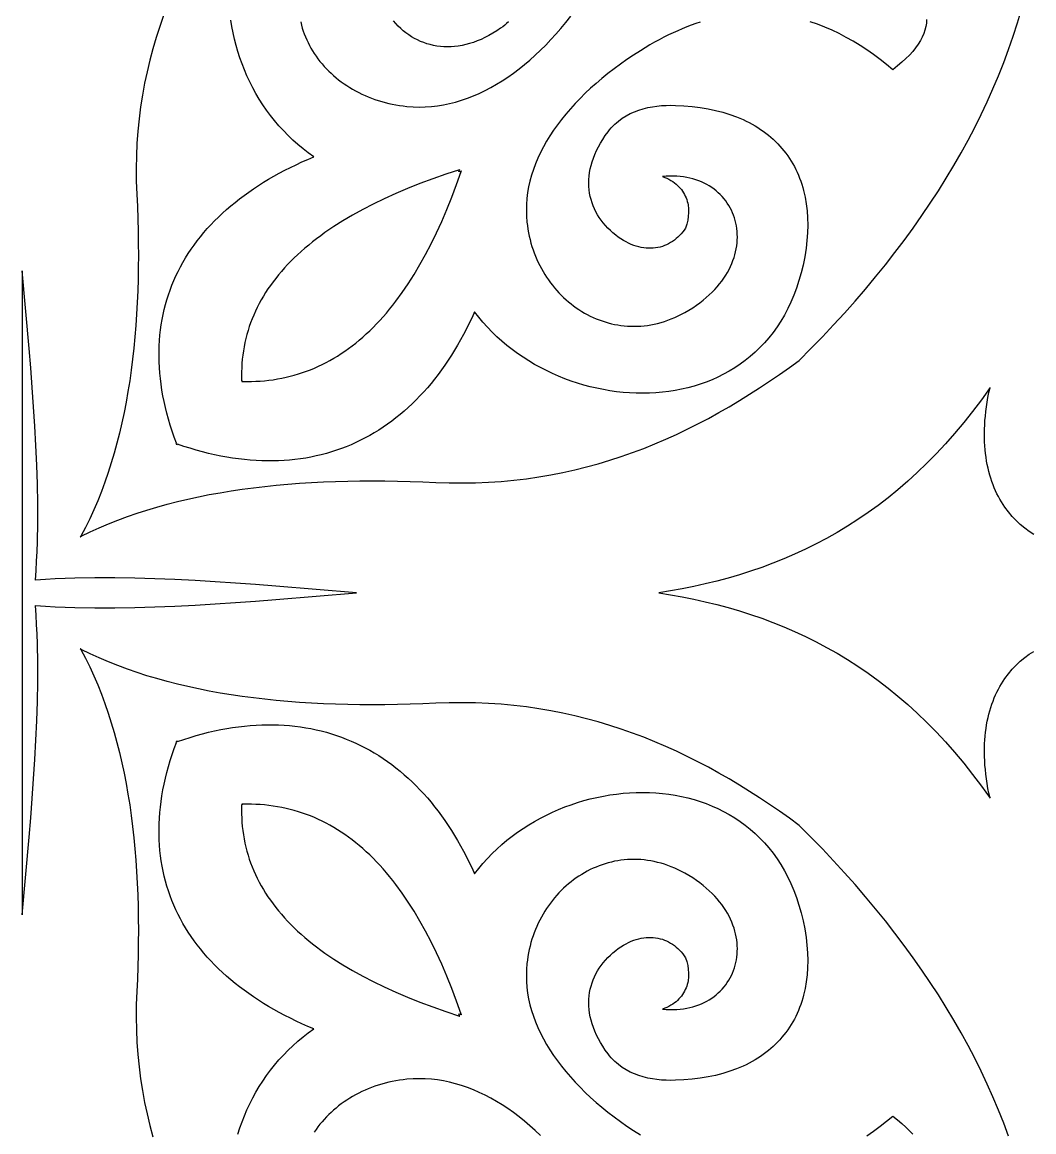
# Model space of a CAD drawing. Extents: x -375 to 375, y -1025 to 1025.
# Drawn here: x -275 to -217.6, y 489.8 to 552.8 of the extents above; entities that cross this region are included whole.
import ezdxf

# ---------------------------------------------------------------- set-up
doc = ezdxf.new("R2010")
doc.units = 0
doc.layers.add('LAYER_1', color=18, linetype='CONTINUOUS')

msp = doc.modelspace()

# ---------------------------------------------------------------- linework, layer by layer
at = {"layer": 'LAYER_1'}
for points in [[(-266.983, 553.151), (-267.201, 552.528), (-267.404, 551.897), (-267.592, 551.26), (-267.764, 550.616), (-267.92, 549.964), (-268.059, 549.305), (-268.181, 548.638), (-268.286, 547.964), (-268.373, 547.281), (-268.442, 546.591), (-268.492, 545.892), (-268.523, 545.185), (-268.535, 544.47), (-268.528, 543.745), (-268.5, 543.012), (-268.468, 542.307), (-268.443, 541.608), (-268.426, 540.913), (-268.415, 540.224), (-268.411, 539.541), (-268.416, 538.863), (-268.427, 538.191), (-268.447, 537.524), (-268.475, 536.864), (-268.51, 536.21), (-268.554, 535.562), (-268.607, 534.921), (-268.668, 534.285), (-268.737, 533.657), (-268.816, 533.035), (-268.904, 532.42), (-269.001, 531.813), (-269.107, 531.212), (-269.223, 530.618), (-269.349, 530.032), (-269.484, 529.453), (-269.629, 528.882), (-269.785, 528.319), (-269.951, 527.763), (-270.127, 527.215), (-270.314, 526.676), (-270.511, 526.144), (-270.72, 525.621), (-270.94, 525.106), (-271.171, 524.6), (-271.413, 524.103), (-271.667, 523.614), (-271.713, 523.571), (-271.697, 523.578), (-271.704, 523.563), (-271.66, 523.607), (-271.153, 523.852), (-270.637, 524.086), (-270.112, 524.308), (-269.579, 524.52), (-269.036, 524.721), (-268.485, 524.912), (-267.925, 525.092), (-267.357, 525.262), (-266.781, 525.422), (-266.197, 525.572), (-265.605, 525.712), (-265.004, 525.843), (-264.396, 525.964), (-263.781, 526.076), (-263.158, 526.178), (-262.527, 526.272), (-261.89, 526.356), (-261.245, 526.432), (-260.593, 526.499), (-259.935, 526.558), (-259.269, 526.609), (-258.597, 526.651), (-257.919, 526.686), (-257.234, 526.712), (-256.543, 526.731), (-255.846, 526.743), (-255.143, 526.747), (-254.434, 526.743), (-253.72, 526.733), (-252.999, 526.716), (-252.274, 526.692), (-251.543, 526.661), (-250.782, 526.634), (-250.031, 526.627), (-249.289, 526.639), (-248.556, 526.669), (-247.831, 526.717), (-247.115, 526.784), (-246.408, 526.867), (-245.708, 526.968), (-245.017, 527.086), (-244.334, 527.22), (-243.658, 527.37), (-242.99, 527.536), (-242.329, 527.717), (-241.675, 527.914), (-241.028, 528.124), (-240.388, 528.349), (-239.755, 528.588), (-239.128, 528.84), (-238.508, 529.106), (-237.893, 529.384), (-237.285, 529.674), (-236.682, 529.977), (-236.085, 530.291), (-235.494, 530.617), (-234.908, 530.953), (-234.327, 531.301), (-233.751, 531.658), (-233.179, 532.025), (-232.613, 532.402), (-232.05, 532.788), (-231.492, 533.182), (-230.938, 533.585), (-230.274, 534.252), (-229.624, 534.922), (-228.99, 535.596), (-228.371, 536.272), (-227.767, 536.951), (-227.179, 537.633), (-226.607, 538.319), (-226.05, 539.008), (-225.509, 539.7), (-224.984, 540.395), (-224.474, 541.094), (-223.981, 541.796), (-223.504, 542.501), (-223.043, 543.209), (-222.598, 543.921), (-222.17, 544.636), (-221.758, 545.355), (-221.362, 546.077), (-220.983, 546.802), (-220.621, 547.531), (-220.275, 548.263), (-219.947, 548.999), (-219.635, 549.739), (-219.34, 550.481), (-219.063, 551.228), (-218.802, 551.978), (-218.559, 552.732), (-218.333, 553.489)], [(-236.556, 552.774), (-236.807, 552.691), (-237.06, 552.601), (-237.315, 552.505), (-237.571, 552.401), (-237.828, 552.291), (-238.087, 552.174), (-238.347, 552.05), (-238.609, 551.919), (-238.873, 551.781), (-239.138, 551.635), (-239.404, 551.483), (-239.672, 551.322), (-239.942, 551.155), (-240.329, 550.904), (-240.707, 550.649), (-241.075, 550.389), (-241.434, 550.124), (-241.782, 549.855), (-242.12, 549.582), (-242.448, 549.304), (-242.764, 549.023), (-243.069, 548.738), (-243.363, 548.448), (-243.645, 548.156), (-243.914, 547.86), (-244.172, 547.56), (-244.417, 547.258), (-244.649, 546.952), (-244.868, 546.644), (-245.074, 546.332), (-245.266, 546.019), (-245.445, 545.702), (-245.609, 545.384), (-245.758, 545.063), (-245.893, 544.74), (-246.013, 544.416), (-246.118, 544.089), (-246.207, 543.762), (-246.28, 543.432), (-246.337, 543.101), (-246.378, 542.769), (-246.403, 542.437), (-246.41, 542.103), (-246.401, 541.768), (-246.374, 541.433), (-246.35, 541.229), (-246.321, 541.027), (-246.286, 540.827), (-246.245, 540.63), (-246.2, 540.434), (-246.148, 540.241), (-246.092, 540.051), (-246.031, 539.863), (-245.964, 539.678), (-245.893, 539.495), (-245.816, 539.316), (-245.735, 539.139), (-245.65, 538.965), (-245.56, 538.795), (-245.465, 538.627), (-245.366, 538.463), (-245.263, 538.303), (-245.155, 538.146), (-245.044, 537.992), (-244.929, 537.842), (-244.809, 537.696), (-244.686, 537.554), (-244.56, 537.416), (-244.429, 537.282), (-244.296, 537.152), (-244.159, 537.026), (-244.018, 536.905), (-243.875, 536.788), (-243.728, 536.675), (-243.579, 536.567), (-243.426, 536.464), (-243.271, 536.366), (-243.113, 536.272), (-242.953, 536.184), (-242.79, 536.1), (-242.624, 536.022), (-242.457, 535.949), (-242.287, 535.881), (-242.115, 535.819), (-241.941, 535.763), (-241.765, 535.711), (-241.587, 535.666), (-241.408, 535.627), (-241.227, 535.593), (-241.044, 535.565), (-240.86, 535.544), (-240.675, 535.529), (-240.488, 535.52), (-240.3, 535.517), (-240.112, 535.521), (-239.922, 535.531), (-239.732, 535.548), (-239.54, 535.572), (-239.348, 535.602), (-239.156, 535.64), (-238.963, 535.684), (-238.77, 535.736), (-238.577, 535.795), (-238.383, 535.861), (-238.189, 535.934), (-237.996, 536.015), (-237.802, 536.104), (-237.609, 536.2), (-237.416, 536.304), (-237.191, 536.436), (-236.976, 536.571), (-236.77, 536.71), (-236.573, 536.852), (-236.386, 536.998), (-236.208, 537.146), (-236.039, 537.297), (-235.879, 537.45), (-235.728, 537.606), (-235.586, 537.763), (-235.453, 537.923), (-235.328, 538.084), (-235.212, 538.247), (-235.104, 538.411), (-235.005, 538.577), (-234.915, 538.743), (-234.832, 538.91), (-234.758, 539.077), (-234.691, 539.245), (-234.633, 539.413), (-234.583, 539.581), (-234.54, 539.749), (-234.505, 539.916), (-234.478, 540.083), (-234.459, 540.249), (-234.447, 540.413), (-234.442, 540.577), (-234.445, 540.739), (-234.454, 540.9), (-234.471, 541.059), (-234.495, 541.216), (-234.526, 541.371), (-234.564, 541.523), (-234.609, 541.673), (-234.66, 541.82), (-234.718, 541.964), (-234.783, 542.105), (-234.854, 542.243), (-234.931, 542.377), (-235.015, 542.507), (-235.104, 542.634), (-235.2, 542.756), (-235.302, 542.874), (-235.41, 542.988), (-235.524, 543.096), (-235.643, 543.2), (-235.768, 543.299), (-235.899, 543.393), (-236.035, 543.481), (-236.177, 543.563), (-236.324, 543.64), (-236.476, 543.711), (-236.634, 543.775), (-236.796, 543.833), (-236.963, 543.884), (-237.136, 543.928), (-237.313, 543.966), (-237.495, 543.996), (-237.681, 544.019), (-237.872, 544.034), (-238.068, 544.041), (-238.268, 544.041), (-238.472, 544.032), (-238.681, 544.015), (-238.555, 543.966), (-238.435, 543.914), (-238.321, 543.857), (-238.213, 543.796), (-238.111, 543.732), (-238.014, 543.663), (-237.923, 543.591), (-237.838, 543.516), (-237.758, 543.437), (-237.684, 543.355), (-237.615, 543.271), (-237.552, 543.183), (-237.494, 543.093), (-237.442, 543), (-237.395, 542.905), (-237.353, 542.808), (-237.317, 542.709), (-237.286, 542.608), (-237.26, 542.506), (-237.24, 542.402), (-237.214, 542.19), (-237.209, 541.974), (-237.224, 541.755), (-237.258, 541.534), (-237.312, 541.313), (-237.386, 541.094), (-237.462, 540.98), (-237.543, 540.871), (-237.629, 540.768), (-237.718, 540.67), (-237.812, 540.577), (-237.911, 540.49), (-238.013, 540.409), (-238.118, 540.334), (-238.228, 540.265), (-238.34, 540.203), (-238.456, 540.146), (-238.575, 540.096), (-238.697, 540.053), (-238.821, 540.017), (-238.948, 539.987), (-239.078, 539.965), (-239.209, 539.95), (-239.343, 539.942), (-239.479, 539.942), (-239.616, 539.949), (-239.755, 539.965), (-239.896, 539.988), (-240.037, 540.019), (-240.18, 540.059), (-240.323, 540.107), (-240.468, 540.163), (-240.613, 540.228), (-240.758, 540.302), (-240.903, 540.385), (-241.049, 540.477), (-241.194, 540.578), (-241.34, 540.688), (-241.496, 540.817), (-241.645, 540.95), (-241.787, 541.089), (-241.92, 541.232), (-242.046, 541.379), (-242.163, 541.531), (-242.272, 541.687), (-242.372, 541.848), (-242.464, 542.012), (-242.547, 542.18), (-242.62, 542.352), (-242.685, 542.527), (-242.74, 542.706), (-242.786, 542.888), (-242.821, 543.073), (-242.847, 543.261), (-242.863, 543.452), (-242.869, 543.646), (-242.864, 543.842), (-242.849, 544.04), (-242.823, 544.241), (-242.786, 544.444), (-242.737, 544.648), (-242.678, 544.855), (-242.607, 545.063), (-242.525, 545.273), (-242.43, 545.484), (-242.324, 545.696), (-242.206, 545.91), (-242.075, 546.124), (-241.932, 546.339), (-241.777, 546.555), (-241.686, 546.669), (-241.592, 546.777), (-241.496, 546.88), (-241.396, 546.978), (-241.294, 547.07), (-241.189, 547.158), (-240.973, 547.319), (-240.747, 547.461), (-240.514, 547.586), (-240.274, 547.694), (-240.028, 547.786), (-239.777, 547.863), (-239.522, 547.926), (-239.263, 547.975), (-239.003, 548.012), (-238.741, 548.037), (-238.479, 548.052), (-238.218, 548.057), (-237.959, 548.052), (-237.472, 548.031), (-237.001, 547.992), (-236.544, 547.936), (-236.102, 547.862), (-235.675, 547.772), (-235.263, 547.665), (-234.867, 547.543), (-234.486, 547.404), (-234.122, 547.249), (-233.945, 547.166), (-233.773, 547.079), (-233.605, 546.988), (-233.441, 546.893), (-233.281, 546.795), (-233.125, 546.693), (-232.973, 546.587), (-232.826, 546.478), (-232.682, 546.365), (-232.543, 546.248), (-232.408, 546.128), (-232.278, 546.005), (-232.152, 545.878), (-232.03, 545.747), (-231.912, 545.613), (-231.799, 545.476), (-231.69, 545.335), (-231.585, 545.191), (-231.485, 545.044), (-231.39, 544.893), (-231.299, 544.74), (-231.212, 544.583), (-231.13, 544.423), (-231.053, 544.259), (-230.98, 544.093), (-230.911, 543.924), (-230.848, 543.751), (-230.789, 543.576), (-230.735, 543.398), (-230.685, 543.216), (-230.6, 542.845), (-230.534, 542.463), (-230.487, 542.069), (-230.46, 541.665), (-230.452, 541.25), (-230.464, 540.824), (-230.496, 540.389), (-230.549, 539.944), (-230.626, 539.462), (-230.719, 538.995), (-230.827, 538.543), (-230.951, 538.108), (-231.088, 537.687), (-231.24, 537.282), (-231.405, 536.892), (-231.583, 536.518), (-231.774, 536.158), (-231.978, 535.813), (-232.193, 535.483), (-232.42, 535.168), (-232.657, 534.867), (-232.906, 534.58), (-233.164, 534.308), (-233.432, 534.051), (-233.71, 533.807), (-233.996, 533.577), (-234.291, 533.362), (-234.594, 533.16), (-234.904, 532.972), (-235.221, 532.797), (-235.546, 532.636), (-235.876, 532.488), (-236.213, 532.354), (-236.554, 532.233), (-236.901, 532.125), (-237.253, 532.029), (-237.608, 531.947), (-237.968, 531.878), (-238.33, 531.821), (-238.696, 531.776), (-239.064, 531.744), (-239.433, 531.725), (-239.805, 531.717), (-240.178, 531.722), (-240.551, 531.739), (-240.925, 531.768), (-241.298, 531.808), (-241.671, 531.86), (-242.043, 531.924), (-242.414, 531.999), (-242.783, 532.085), (-243.149, 532.183), (-243.513, 532.292), (-243.874, 532.412), (-244.231, 532.543), (-244.584, 532.685), (-244.933, 532.837), (-245.276, 533.001), (-245.615, 533.174), (-245.948, 533.358), (-246.275, 533.552), (-246.595, 533.757), (-246.908, 533.972), (-247.214, 534.196), (-247.512, 534.431), (-247.801, 534.675), (-248.082, 534.929), (-248.354, 535.192), (-248.617, 535.465), (-248.869, 535.747), (-249.111, 536.039), (-249.342, 536.339), (-249.492, 536.01), (-249.647, 535.686), (-249.805, 535.368), (-249.968, 535.056), (-250.135, 534.75), (-250.306, 534.451), (-250.481, 534.157), (-250.66, 533.87), (-250.843, 533.588), (-251.03, 533.313), (-251.22, 533.045), (-251.415, 532.782), (-251.614, 532.526), (-251.816, 532.276), (-252.022, 532.033), (-252.232, 531.796), (-252.446, 531.566), (-252.663, 531.342), (-252.884, 531.125), (-253.109, 530.915), (-253.338, 530.711), (-253.57, 530.514), (-253.805, 530.323), (-254.044, 530.14), (-254.287, 529.963), (-254.533, 529.793), (-254.783, 529.63), (-255.036, 529.474), (-255.293, 529.325), (-255.552, 529.183), (-255.816, 529.049), (-256.082, 528.921), (-256.352, 528.8), (-256.625, 528.687), (-256.901, 528.58), (-257.181, 528.482), (-257.464, 528.39), (-257.75, 528.306), (-258.039, 528.229), (-258.331, 528.159), (-258.626, 528.097), (-258.924, 528.043), (-259.225, 527.996), (-259.53, 527.957), (-259.837, 527.925), (-260.147, 527.901), (-260.46, 527.885), (-260.776, 527.876), (-261.094, 527.875), (-261.416, 527.882), (-261.74, 527.897), (-262.067, 527.92), (-262.397, 527.951), (-262.73, 527.99), (-263.065, 528.037), (-263.403, 528.092), (-263.743, 528.155), (-264.086, 528.226), (-264.432, 528.305), (-264.78, 528.393), (-265.13, 528.489), (-265.483, 528.593), (-265.839, 528.705), (-266.197, 528.826), (-266.229, 528.795), (-266.229, 528.809), (-266.23, 528.818), (-266.224, 528.826), (-266.233, 528.829), (-266.236, 528.838), (-266.244, 528.832), (-266.248, 528.832), (-266.248, 528.836), (-266.242, 528.844), (-266.252, 528.847), (-266.255, 528.855), (-266.263, 528.85), (-266.272, 528.851), (-266.287, 528.852), (-266.255, 528.882), (-266.38, 529.227), (-266.497, 529.57), (-266.605, 529.91), (-266.704, 530.248), (-266.795, 530.584), (-266.877, 530.917), (-266.951, 531.248), (-267.016, 531.576), (-267.073, 531.902), (-267.122, 532.225), (-267.162, 532.546), (-267.194, 532.864), (-267.218, 533.179), (-267.233, 533.492), (-267.241, 533.802), (-267.24, 534.109), (-267.231, 534.414), (-267.214, 534.716), (-267.189, 535.015), (-267.156, 535.311), (-267.116, 535.604), (-267.067, 535.895), (-267.01, 536.182), (-266.946, 536.467), (-266.874, 536.749), (-266.794, 537.027), (-266.707, 537.303), (-266.612, 537.576), (-266.509, 537.845), (-266.399, 538.112), (-266.282, 538.375), (-266.157, 538.635), (-266.024, 538.892), (-265.884, 539.146), (-265.737, 539.397), (-265.582, 539.644), (-265.421, 539.888), (-265.252, 540.129), (-265.075, 540.366), (-264.892, 540.6), (-264.702, 540.831), (-264.504, 541.058), (-264.3, 541.282), (-264.088, 541.502), (-263.87, 541.719), (-263.645, 541.932), (-263.413, 542.142), (-263.174, 542.348), (-262.928, 542.55), (-262.676, 542.749), (-262.417, 542.944), (-262.152, 543.136), (-261.879, 543.323), (-261.601, 543.507), (-261.315, 543.688), (-261.024, 543.864), (-260.726, 544.037), (-260.421, 544.205), (-260.11, 544.37), (-259.793, 544.531), (-259.47, 544.688), (-259.14, 544.841), (-258.804, 544.99), (-258.462, 545.135), (-258.774, 545.358), (-259.076, 545.591), (-259.369, 545.834), (-259.652, 546.087), (-259.925, 546.349), (-260.188, 546.62), (-260.442, 546.899), (-260.685, 547.187), (-260.918, 547.482), (-261.14, 547.784), (-261.353, 548.092), (-261.554, 548.407), (-261.745, 548.728), (-261.925, 549.055), (-262.094, 549.386), (-262.252, 549.723), (-262.399, 550.063), (-262.535, 550.408), (-262.66, 550.755), (-262.773, 551.106), (-262.874, 551.459), (-262.964, 551.815), (-263.042, 552.172), (-263.108, 552.531), (-263.162, 552.891)], [(-259.202, 552.785), (-259.161, 552.612), (-259.114, 552.441), (-259.061, 552.271), (-259.002, 552.104), (-258.938, 551.938), (-258.868, 551.774), (-258.792, 551.612), (-258.711, 551.453), (-258.624, 551.296), (-258.533, 551.141), (-258.436, 550.989), (-258.334, 550.839), (-258.227, 550.692), (-258.115, 550.548), (-257.998, 550.406), (-257.877, 550.268), (-257.751, 550.133), (-257.62, 550), (-257.486, 549.872), (-257.346, 549.746), (-257.203, 549.624), (-257.056, 549.505), (-256.904, 549.39), (-256.749, 549.279), (-256.59, 549.172), (-256.427, 549.068), (-256.26, 548.969), (-256.09, 548.873), (-255.917, 548.782), (-255.74, 548.695), (-255.56, 548.612), (-255.377, 548.534), (-255.19, 548.461), (-255.001, 548.392), (-254.809, 548.328), (-254.614, 548.268), (-254.416, 548.214), (-254.216, 548.165), (-254.014, 548.12), (-253.809, 548.081), (-253.602, 548.048), (-253.392, 548.02), (-253.181, 547.997), (-252.833, 547.971), (-252.486, 547.961), (-252.14, 547.969), (-251.795, 547.992), (-251.451, 548.032), (-251.108, 548.087), (-250.766, 548.158), (-250.426, 548.244), (-250.087, 548.345), (-249.751, 548.46), (-249.416, 548.59), (-249.083, 548.734), (-248.753, 548.893), (-248.425, 549.064), (-248.1, 549.25), (-247.777, 549.448), (-247.457, 549.659), (-247.14, 549.883), (-246.826, 550.12), (-246.516, 550.368), (-246.209, 550.628), (-245.905, 550.9), (-245.605, 551.183), (-245.309, 551.477), (-245.017, 551.783), (-244.73, 552.098), (-244.446, 552.424), (-244.167, 552.76), (-243.893, 553.106)], [(-247.43, 552.796), (-247.532, 552.7), (-247.639, 552.607), (-247.751, 552.517), (-247.869, 552.43), (-248.092, 552.28), (-248.315, 552.142), (-248.538, 552.016), (-248.759, 551.902), (-248.979, 551.799), (-249.198, 551.708), (-249.415, 551.629), (-249.631, 551.561), (-249.846, 551.503), (-250.058, 551.457), (-250.268, 551.421), (-250.476, 551.396), (-250.682, 551.381), (-250.885, 551.377), (-251.086, 551.382), (-251.284, 551.397), (-251.479, 551.422), (-251.671, 551.457), (-251.86, 551.501), (-252.045, 551.554), (-252.227, 551.616), (-252.405, 551.687), (-252.58, 551.767), (-252.75, 551.856), (-252.916, 551.952), (-253.078, 552.057), (-253.236, 552.171), (-253.389, 552.291), (-253.537, 552.42), (-253.681, 552.556), (-253.819, 552.7), (-253.953, 552.851)], [(-223.711, 552.919), (-223.724, 552.723), (-223.754, 552.525), (-223.803, 552.327), (-223.871, 552.127), (-223.957, 551.927), (-224.063, 551.726), (-224.188, 551.523), (-224.332, 551.32), (-224.496, 551.116), (-224.681, 550.911), (-224.885, 550.704), (-225.109, 550.497), (-225.355, 550.288), (-225.621, 550.079), (-225.983, 550.376), (-226.35, 550.663), (-226.723, 550.939), (-227.101, 551.202), (-227.484, 551.453), (-227.872, 551.691), (-228.266, 551.914), (-228.665, 552.124), (-229.07, 552.318), (-229.48, 552.496), (-229.896, 552.658), (-230.317, 552.803)], [(-217.626, 523.712), (-217.891, 523.88), (-218.148, 524.066), (-218.396, 524.269), (-218.633, 524.49), (-218.86, 524.728), (-219.075, 524.984), (-219.277, 525.258), (-219.373, 525.401), (-219.466, 525.549), (-219.555, 525.702), (-219.64, 525.858), (-219.722, 526.02), (-219.8, 526.185), (-219.874, 526.355), (-219.943, 526.53), (-220.009, 526.709), (-220.07, 526.892), (-220.127, 527.079), (-220.179, 527.272), (-220.227, 527.468), (-220.27, 527.669), (-220.308, 527.874), (-220.341, 528.084), (-220.369, 528.298), (-220.392, 528.517), (-220.41, 528.74), (-220.422, 528.967), (-220.429, 529.199), (-220.431, 529.435), (-220.427, 529.676), (-220.417, 529.921), (-220.401, 530.171), (-220.379, 530.425), (-220.351, 530.683), (-220.317, 530.946), (-220.276, 531.213), (-220.23, 531.485), (-220.176, 531.761), (-220.116, 532.041), (-220.606, 531.353), (-221.104, 530.691), (-221.609, 530.053), (-222.121, 529.44), (-222.64, 528.851), (-223.166, 528.285), (-223.699, 527.742), (-224.238, 527.222), (-224.785, 526.723), (-225.337, 526.247), (-225.897, 525.792), (-226.462, 525.358), (-227.033, 524.944), (-227.611, 524.55), (-228.194, 524.176), (-228.784, 523.821), (-229.379, 523.485), (-229.979, 523.167), (-230.585, 522.867), (-231.196, 522.584), (-231.812, 522.318), (-232.434, 522.069), (-233.06, 521.836), (-233.691, 521.619), (-234.327, 521.417), (-234.968, 521.23), (-235.613, 521.057), (-236.262, 520.898), (-236.916, 520.753), (-237.573, 520.62), (-238.235, 520.501), (-238.901, 520.392), (-238.235, 520.284), (-237.573, 520.165), (-236.916, 520.032), (-236.262, 519.887), (-235.613, 519.728), (-234.968, 519.555), (-234.327, 519.368), (-233.691, 519.166), (-233.06, 518.949), (-232.434, 518.716), (-231.812, 518.466), (-231.196, 518.201), (-230.585, 517.918), (-229.979, 517.618), (-229.379, 517.3), (-228.784, 516.964), (-228.194, 516.609), (-227.611, 516.235), (-227.033, 515.841), (-226.462, 515.427), (-225.897, 514.993), (-225.337, 514.538), (-224.785, 514.062), (-224.238, 513.563), (-223.699, 513.043), (-223.166, 512.5), (-222.64, 511.934), (-222.121, 511.345), (-221.609, 510.732), (-221.104, 510.094), (-220.606, 509.431), (-220.116, 508.744), (-220.176, 509.024), (-220.23, 509.3), (-220.276, 509.572), (-220.317, 509.839), (-220.351, 510.102), (-220.379, 510.36), (-220.401, 510.614), (-220.417, 510.864), (-220.427, 511.109), (-220.431, 511.349), (-220.429, 511.586), (-220.422, 511.818), (-220.41, 512.045), (-220.392, 512.268), (-220.369, 512.487), (-220.341, 512.701), (-220.308, 512.911), (-220.27, 513.116), (-220.227, 513.317), (-220.179, 513.513), (-220.127, 513.705), (-220.07, 513.893), (-220.009, 514.076), (-219.943, 514.255), (-219.874, 514.43), (-219.8, 514.6), (-219.722, 514.765), (-219.64, 514.926), (-219.555, 515.083), (-219.466, 515.236), (-219.373, 515.383), (-219.277, 515.527), (-219.075, 515.801), (-218.86, 516.057), (-218.633, 516.295), (-218.396, 516.516), (-218.148, 516.719), (-217.891, 516.905), (-217.626, 517.072)], [(-219.063, 489.557), (-219.34, 490.304), (-219.635, 491.046), (-219.947, 491.786), (-220.275, 492.522), (-220.621, 493.254), (-220.983, 493.983), (-221.362, 494.708), (-221.758, 495.43), (-222.17, 496.149), (-222.598, 496.864), (-223.043, 497.576), (-223.504, 498.284), (-223.981, 498.989), (-224.474, 499.691), (-224.984, 500.39), (-225.509, 501.085), (-226.05, 501.777), (-226.607, 502.466), (-227.179, 503.151), (-227.767, 503.834), (-228.371, 504.513), (-228.99, 505.189), (-229.624, 505.863), (-230.274, 506.533), (-230.938, 507.199), (-231.492, 507.603), (-232.05, 507.997), (-232.613, 508.383), (-233.179, 508.76), (-233.751, 509.127), (-234.327, 509.484), (-234.908, 509.831), (-235.494, 510.168), (-236.085, 510.494), (-236.682, 510.808), (-237.285, 511.111), (-237.893, 511.401), (-238.508, 511.679), (-239.128, 511.945), (-239.755, 512.197), (-240.388, 512.436), (-241.028, 512.661), (-241.675, 512.871), (-242.329, 513.068), (-242.99, 513.249), (-243.658, 513.415), (-244.334, 513.565), (-245.017, 513.699), (-245.708, 513.817), (-246.408, 513.917), (-247.115, 514.001), (-247.831, 514.068), (-248.556, 514.116), (-249.289, 514.146), (-250.031, 514.158), (-250.782, 514.151), (-251.543, 514.124), (-252.274, 514.093), (-252.999, 514.069), (-253.72, 514.052), (-254.434, 514.042), (-255.143, 514.038), (-255.846, 514.042), (-256.543, 514.054), (-257.234, 514.073), (-257.919, 514.099), (-258.597, 514.134), (-259.269, 514.176), (-259.935, 514.227), (-260.593, 514.286), (-261.245, 514.353), (-261.89, 514.429), (-262.527, 514.513), (-263.158, 514.607), (-263.781, 514.709), (-264.396, 514.821), (-265.004, 514.942), (-265.605, 515.073), (-266.197, 515.213), (-266.781, 515.363), (-267.357, 515.523), (-267.925, 515.693), (-268.485, 515.873), (-269.036, 516.064), (-269.579, 516.265), (-270.112, 516.476), (-270.637, 516.699), (-271.153, 516.933), (-271.66, 517.178), (-271.704, 517.222), (-271.697, 517.207), (-271.713, 517.214), (-271.667, 517.171), (-271.413, 516.682), (-271.171, 516.185), (-270.94, 515.678), (-270.72, 515.164), (-270.511, 514.641), (-270.314, 514.109), (-270.127, 513.57), (-269.951, 513.022), (-269.785, 512.466), (-269.629, 511.903), (-269.484, 511.332), (-269.349, 510.753), (-269.223, 510.167), (-269.107, 509.573), (-269.001, 508.972), (-268.904, 508.364), (-268.816, 507.75), (-268.737, 507.128), (-268.668, 506.499), (-268.607, 505.864), (-268.554, 505.223), (-268.51, 504.575), (-268.475, 503.921), (-268.447, 503.261), (-268.427, 502.594), (-268.416, 501.922), (-268.411, 501.244), (-268.415, 500.561), (-268.426, 499.872), (-268.443, 499.177), (-268.468, 498.478), (-268.5, 497.773), (-268.528, 497.04), (-268.535, 496.315), (-268.523, 495.6), (-268.492, 494.893), (-268.442, 494.194), (-268.373, 493.504), (-268.286, 492.821), (-268.181, 492.147), (-268.059, 491.48), (-267.92, 490.821), (-267.764, 490.169), (-267.592, 489.525)], [(-262.773, 489.679), (-262.66, 490.03), (-262.535, 490.377), (-262.399, 490.722), (-262.252, 491.062), (-262.094, 491.398), (-261.925, 491.73), (-261.745, 492.056), (-261.554, 492.377), (-261.353, 492.693), (-261.14, 493.001), (-260.918, 493.303), (-260.685, 493.598), (-260.442, 493.885), (-260.188, 494.165), (-259.925, 494.436), (-259.652, 494.698), (-259.369, 494.951), (-259.076, 495.194), (-258.774, 495.427), (-258.462, 495.65), (-258.804, 495.795), (-259.14, 495.944), (-259.47, 496.097), (-259.793, 496.254), (-260.11, 496.415), (-260.421, 496.58), (-260.726, 496.748), (-261.024, 496.921), (-261.315, 497.097), (-261.601, 497.278), (-261.879, 497.461), (-262.152, 497.649), (-262.417, 497.841), (-262.676, 498.036), (-262.928, 498.235), (-263.174, 498.437), (-263.413, 498.643), (-263.645, 498.853), (-263.87, 499.066), (-264.088, 499.283), (-264.3, 499.503), (-264.504, 499.727), (-264.702, 499.954), (-264.892, 500.185), (-265.075, 500.419), (-265.252, 500.656), (-265.421, 500.897), (-265.582, 501.141), (-265.737, 501.388), (-265.884, 501.639), (-266.024, 501.893), (-266.157, 502.15), (-266.282, 502.41), (-266.399, 502.673), (-266.509, 502.94), (-266.612, 503.209), (-266.707, 503.482), (-266.794, 503.757), (-266.874, 504.036), (-266.946, 504.318), (-267.01, 504.602), (-267.067, 504.89), (-267.116, 505.181), (-267.156, 505.474), (-267.189, 505.77), (-267.214, 506.069), (-267.231, 506.371), (-267.24, 506.676), (-267.241, 506.983), (-267.233, 507.293), (-267.218, 507.606), (-267.194, 507.921), (-267.162, 508.239), (-267.122, 508.56), (-267.073, 508.883), (-267.016, 509.209), (-266.951, 509.537), (-266.877, 509.868), (-266.795, 510.201), (-266.704, 510.537), (-266.605, 510.875), (-266.497, 511.215), (-266.38, 511.558), (-266.255, 511.903), (-266.287, 511.933), (-266.272, 511.934), (-266.263, 511.935), (-266.255, 511.93), (-266.252, 511.938), (-266.242, 511.941), (-266.248, 511.949), (-266.248, 511.952), (-266.244, 511.953), (-266.236, 511.947), (-266.233, 511.956), (-266.224, 511.959), (-266.23, 511.967), (-266.229, 511.976), (-266.229, 511.99), (-266.197, 511.959), (-265.839, 512.08), (-265.483, 512.192), (-265.13, 512.296), (-264.78, 512.392), (-264.432, 512.48), (-264.086, 512.559), (-263.743, 512.63), (-263.403, 512.693), (-263.065, 512.748), (-262.73, 512.795), (-262.397, 512.834), (-262.067, 512.865), (-261.74, 512.888), (-261.416, 512.902), (-261.094, 512.91), (-260.776, 512.909), (-260.46, 512.9), (-260.147, 512.884), (-259.837, 512.86), (-259.53, 512.828), (-259.225, 512.789), (-258.924, 512.742), (-258.626, 512.688), (-258.331, 512.626), (-258.039, 512.556), (-257.75, 512.479), (-257.464, 512.395), (-257.181, 512.303), (-256.901, 512.204), (-256.625, 512.098), (-256.352, 511.985), (-256.082, 511.864), (-255.816, 511.736), (-255.552, 511.602), (-255.293, 511.46), (-255.036, 511.311), (-254.783, 511.155), (-254.533, 510.992), (-254.287, 510.822), (-254.044, 510.645), (-253.805, 510.462), (-253.57, 510.271), (-253.338, 510.074), (-253.109, 509.87), (-252.884, 509.66), (-252.663, 509.443), (-252.446, 509.219), (-252.232, 508.989), (-252.022, 508.752), (-251.816, 508.509), (-251.614, 508.259), (-251.415, 508.003), (-251.22, 507.74), (-251.03, 507.472), (-250.843, 507.197), (-250.66, 506.915), (-250.481, 506.628), (-250.306, 506.334), (-250.135, 506.034), (-249.968, 505.729), (-249.805, 505.417), (-249.647, 505.099), (-249.492, 504.775), (-249.342, 504.446), (-249.111, 504.746), (-248.869, 505.038), (-248.617, 505.32), (-248.354, 505.593), (-248.082, 505.856), (-247.801, 506.11), (-247.512, 506.354), (-247.214, 506.589), (-246.908, 506.813), (-246.595, 507.028), (-246.275, 507.232), (-245.948, 507.427), (-245.615, 507.611), (-245.276, 507.784), (-244.933, 507.948), (-244.584, 508.1), (-244.231, 508.242), (-243.874, 508.373), (-243.513, 508.493), (-243.149, 508.602), (-242.783, 508.699), (-242.414, 508.786), (-242.043, 508.861), (-241.671, 508.925), (-241.298, 508.977), (-240.925, 509.017), (-240.551, 509.046), (-240.178, 509.063), (-239.805, 509.067), (-239.433, 509.06), (-239.064, 509.04), (-238.696, 509.009), (-238.33, 508.964), (-237.968, 508.907), (-237.608, 508.838), (-237.253, 508.755), (-236.901, 508.66), (-236.554, 508.552), (-236.213, 508.431), (-235.876, 508.297), (-235.546, 508.149), (-235.221, 507.988), (-234.904, 507.813), (-234.594, 507.625), (-234.291, 507.423), (-233.996, 507.208), (-233.71, 506.978), (-233.432, 506.734), (-233.164, 506.477), (-232.906, 506.205), (-232.657, 505.918), (-232.42, 505.617), (-232.193, 505.302), (-231.978, 504.972), (-231.774, 504.627), (-231.583, 504.267), (-231.405, 503.893), (-231.24, 503.503), (-231.088, 503.098), (-230.951, 502.677), (-230.827, 502.242), (-230.719, 501.79), (-230.626, 501.323), (-230.549, 500.841), (-230.496, 500.396), (-230.464, 499.961), (-230.452, 499.535), (-230.46, 499.12), (-230.487, 498.716), (-230.534, 498.322), (-230.6, 497.94), (-230.685, 497.569), (-230.735, 497.387), (-230.789, 497.209), (-230.848, 497.034), (-230.911, 496.861), (-230.98, 496.692), (-231.053, 496.526), (-231.13, 496.362), (-231.212, 496.202), (-231.299, 496.045), (-231.39, 495.892), (-231.485, 495.741), (-231.585, 495.594), (-231.69, 495.45), (-231.799, 495.309), (-231.912, 495.172), (-232.03, 495.038), (-232.152, 494.907), (-232.278, 494.78), (-232.408, 494.657), (-232.543, 494.537), (-232.682, 494.42), (-232.826, 494.307), (-232.973, 494.198), (-233.125, 494.092), (-233.281, 493.99), (-233.441, 493.892), (-233.605, 493.797), (-233.773, 493.706), (-233.945, 493.619), (-234.122, 493.536), (-234.486, 493.381), (-234.867, 493.242), (-235.263, 493.119), (-235.675, 493.013), (-236.102, 492.923), (-236.544, 492.849), (-237.001, 492.793), (-237.472, 492.754), (-237.959, 492.733), (-238.218, 492.728), (-238.479, 492.733), (-238.741, 492.748), (-239.003, 492.773), (-239.263, 492.81), (-239.522, 492.859), (-239.777, 492.922), (-240.028, 492.999), (-240.274, 493.091), (-240.514, 493.199), (-240.747, 493.324), (-240.973, 493.466), (-241.189, 493.627), (-241.294, 493.715), (-241.396, 493.807), (-241.496, 493.905), (-241.592, 494.008), (-241.686, 494.116), (-241.777, 494.23), (-241.932, 494.446), (-242.075, 494.661), (-242.206, 494.875), (-242.324, 495.089), (-242.43, 495.301), (-242.525, 495.512), (-242.607, 495.722), (-242.678, 495.93), (-242.737, 496.137), (-242.786, 496.341), (-242.823, 496.544), (-242.849, 496.745), (-242.864, 496.943), (-242.869, 497.139), (-242.863, 497.333), (-242.847, 497.524), (-242.821, 497.712), (-242.786, 497.897), (-242.74, 498.079), (-242.685, 498.258), (-242.62, 498.433), (-242.547, 498.605), (-242.464, 498.773), (-242.372, 498.937), (-242.272, 499.098), (-242.163, 499.254), (-242.046, 499.406), (-241.92, 499.553), (-241.787, 499.696), (-241.645, 499.835), (-241.496, 499.968), (-241.34, 500.097), (-241.194, 500.207), (-241.049, 500.308), (-240.903, 500.4), (-240.758, 500.483), (-240.613, 500.557), (-240.468, 500.622), (-240.323, 500.678), (-240.18, 500.726), (-240.037, 500.766), (-239.896, 500.797), (-239.755, 500.82), (-239.616, 500.835), (-239.479, 500.843), (-239.343, 500.843), (-239.209, 500.835), (-239.078, 500.82), (-238.948, 500.798), (-238.821, 500.768), (-238.697, 500.732), (-238.575, 500.689), (-238.456, 500.639), (-238.34, 500.582), (-238.228, 500.52), (-238.118, 500.451), (-238.013, 500.375), (-237.911, 500.294), (-237.812, 500.208), (-237.718, 500.115), (-237.629, 500.017), (-237.543, 499.914), (-237.462, 499.805), (-237.386, 499.691), (-237.312, 499.471), (-237.258, 499.251), (-237.224, 499.03), (-237.209, 498.811), (-237.214, 498.595), (-237.24, 498.383), (-237.26, 498.279), (-237.286, 498.177), (-237.317, 498.076), (-237.353, 497.977), (-237.395, 497.88), (-237.442, 497.785), (-237.494, 497.692), (-237.552, 497.602), (-237.615, 497.514), (-237.684, 497.43), (-237.758, 497.348), (-237.838, 497.269), (-237.923, 497.194), (-238.014, 497.122), (-238.111, 497.053), (-238.213, 496.989), (-238.321, 496.928), (-238.435, 496.871), (-238.555, 496.819), (-238.681, 496.77), (-238.472, 496.753), (-238.268, 496.744), (-238.068, 496.744), (-237.872, 496.751), (-237.681, 496.766), (-237.495, 496.789), (-237.313, 496.819), (-237.136, 496.857), (-236.963, 496.901), (-236.796, 496.952), (-236.634, 497.01), (-236.476, 497.074), (-236.324, 497.145), (-236.177, 497.222), (-236.035, 497.304), (-235.899, 497.392), (-235.768, 497.486), (-235.643, 497.585), (-235.524, 497.689), (-235.41, 497.797), (-235.302, 497.911), (-235.2, 498.029), (-235.104, 498.151), (-235.015, 498.278), (-234.931, 498.408), (-234.854, 498.542), (-234.783, 498.68), (-234.718, 498.821), (-234.66, 498.965), (-234.609, 499.112), (-234.564, 499.262), (-234.526, 499.414), (-234.495, 499.569), (-234.471, 499.726), (-234.454, 499.885), (-234.445, 500.046), (-234.442, 500.208), (-234.447, 500.371), (-234.459, 500.536), (-234.478, 500.702), (-234.505, 500.869), (-234.54, 501.036), (-234.583, 501.204), (-234.633, 501.372), (-234.691, 501.54), (-234.758, 501.708), (-234.832, 501.875), (-234.915, 502.042), (-235.005, 502.208), (-235.104, 502.374), (-235.212, 502.538), (-235.328, 502.701), (-235.453, 502.862), (-235.586, 503.022), (-235.728, 503.179), (-235.879, 503.335), (-236.039, 503.488), (-236.208, 503.639), (-236.386, 503.787), (-236.573, 503.932), (-236.77, 504.075), (-236.976, 504.214), (-237.191, 504.349), (-237.416, 504.481), (-237.609, 504.585), (-237.802, 504.681), (-237.996, 504.77), (-238.189, 504.851), (-238.383, 504.924), (-238.577, 504.99), (-238.77, 505.049), (-238.963, 505.101), (-239.156, 505.145), (-239.348, 505.183), (-239.54, 505.213), (-239.732, 505.237), (-239.922, 505.254), (-240.112, 505.264), (-240.3, 505.268), (-240.488, 505.265), (-240.675, 505.256), (-240.86, 505.241), (-241.044, 505.219), (-241.227, 505.192), (-241.408, 505.158), (-241.587, 505.119), (-241.765, 505.073), (-241.941, 505.022), (-242.115, 504.966), (-242.287, 504.904), (-242.457, 504.836), (-242.624, 504.763), (-242.79, 504.685), (-242.953, 504.601), (-243.113, 504.513), (-243.271, 504.419), (-243.426, 504.321), (-243.579, 504.218), (-243.728, 504.11), (-243.875, 503.997), (-244.018, 503.88), (-244.159, 503.759), (-244.296, 503.633), (-244.429, 503.503), (-244.56, 503.369), (-244.686, 503.231), (-244.809, 503.089), (-244.929, 502.943), (-245.044, 502.793), (-245.155, 502.639), (-245.263, 502.482), (-245.366, 502.322), (-245.465, 502.158), (-245.56, 501.99), (-245.65, 501.82), (-245.735, 501.646), (-245.816, 501.469), (-245.893, 501.29), (-245.964, 501.107), (-246.031, 500.922), (-246.092, 500.734), (-246.148, 500.544), (-246.2, 500.351), (-246.245, 500.155), (-246.286, 499.958), (-246.321, 499.758), (-246.35, 499.556), (-246.374, 499.352), (-246.401, 499.017), (-246.41, 498.682), (-246.403, 498.348), (-246.378, 498.015), (-246.337, 497.684), (-246.28, 497.353), (-246.207, 497.023), (-246.118, 496.695), (-246.013, 496.369), (-245.893, 496.045), (-245.758, 495.722), (-245.609, 495.401), (-245.445, 495.083), (-245.266, 494.766), (-245.074, 494.453), (-244.868, 494.141), (-244.649, 493.833), (-244.417, 493.527), (-244.172, 493.225), (-243.914, 492.925), (-243.645, 492.629), (-243.363, 492.336), (-243.069, 492.047), (-242.764, 491.762), (-242.448, 491.481), (-242.12, 491.203), (-241.782, 490.93), (-241.434, 490.661), (-241.075, 490.396), (-240.707, 490.136), (-240.329, 489.881), (-239.942, 489.63)], [(-245.605, 489.602), (-245.905, 489.885), (-246.209, 490.157), (-246.516, 490.417), (-246.826, 490.665), (-247.14, 490.902), (-247.457, 491.126), (-247.777, 491.337), (-248.1, 491.535), (-248.425, 491.72), (-248.753, 491.892), (-249.083, 492.05), (-249.416, 492.195), (-249.751, 492.325), (-250.087, 492.44), (-250.426, 492.541), (-250.766, 492.627), (-251.108, 492.698), (-251.451, 492.753), (-251.795, 492.793), (-252.14, 492.816), (-252.486, 492.823), (-252.833, 492.814), (-253.181, 492.788), (-253.392, 492.765), (-253.602, 492.737), (-253.809, 492.703), (-254.014, 492.664), (-254.216, 492.62), (-254.416, 492.571), (-254.614, 492.517), (-254.809, 492.457), (-255.001, 492.393), (-255.19, 492.324), (-255.377, 492.251), (-255.56, 492.173), (-255.74, 492.09), (-255.917, 492.003), (-256.09, 491.912), (-256.26, 491.816), (-256.427, 491.717), (-256.59, 491.613), (-256.749, 491.506), (-256.904, 491.395), (-257.056, 491.28), (-257.203, 491.161), (-257.346, 491.039), (-257.486, 490.913), (-257.62, 490.784), (-257.751, 490.652), (-257.877, 490.517), (-257.998, 490.379), (-258.115, 490.237), (-258.227, 490.093), (-258.334, 489.946), (-258.436, 489.796)], [(-227.101, 489.583), (-226.723, 489.846), (-226.35, 490.122), (-225.983, 490.408), (-225.621, 490.706), (-225.355, 490.497), (-225.109, 490.288), (-224.885, 490.081), (-224.681, 489.874), (-224.496, 489.669)]]:
    msp.add_lwpolyline(points, dxfattribs=at)
for points in [[(-262.514, 532.388), (-262.257, 532.385), (-262.003, 532.387), (-261.751, 532.395), (-261.501, 532.41), (-261.252, 532.43), (-261.006, 532.457), (-260.761, 532.489), (-260.519, 532.528), (-260.279, 532.573), (-260.04, 532.623), (-259.804, 532.68), (-259.569, 532.743), (-259.337, 532.812), (-259.106, 532.887), (-258.877, 532.967), (-258.651, 533.054), (-258.426, 533.147), (-258.203, 533.246), (-257.983, 533.351), (-257.764, 533.462), (-257.547, 533.58), (-257.332, 533.703), (-257.12, 533.832), (-256.909, 533.967), (-256.7, 534.108), (-256.493, 534.255), (-256.288, 534.409), (-256.085, 534.568), (-255.884, 534.733), (-255.685, 534.905), (-255.488, 535.082), (-255.293, 535.265), (-255.1, 535.455), (-254.909, 535.65), (-254.72, 535.851), (-254.533, 536.059), (-254.348, 536.272), (-254.165, 536.492), (-253.984, 536.717), (-253.804, 536.949), (-253.452, 537.43), (-253.108, 537.935), (-252.771, 538.464), (-252.442, 539.017), (-252.122, 539.594), (-251.809, 540.195), (-251.504, 540.821), (-251.207, 541.47), (-250.918, 542.143), (-250.637, 542.84), (-250.364, 543.561), (-250.099, 544.306), (-250.085, 544.319), (-250.084, 544.323), (-250.094, 544.319), (-250.09, 544.328), (-250.093, 544.328), (-250.108, 544.314), (-250.234, 544.274), (-250.193, 544.395), (-250.178, 544.41), (-250.178, 544.414), (-250.188, 544.41), (-250.183, 544.418), (-250.187, 544.418), (-250.201, 544.404), (-250.974, 544.148), (-251.722, 543.885), (-252.445, 543.614), (-253.143, 543.335), (-253.816, 543.049), (-254.464, 542.755), (-255.088, 542.454), (-255.686, 542.145), (-256.26, 541.828), (-256.808, 541.503), (-257.332, 541.171), (-257.831, 540.831), (-258.071, 540.659), (-258.305, 540.484), (-258.533, 540.307), (-258.754, 540.129), (-258.969, 539.948), (-259.178, 539.766), (-259.381, 539.582), (-259.577, 539.396), (-259.767, 539.208), (-259.951, 539.018), (-260.129, 538.826), (-260.3, 538.632), (-260.465, 538.436), (-260.624, 538.239), (-260.777, 538.039), (-260.923, 537.838), (-261.064, 537.635), (-261.198, 537.43), (-261.325, 537.222), (-261.447, 537.013), (-261.562, 536.802), (-261.671, 536.59), (-261.773, 536.375), (-261.87, 536.158), (-261.96, 535.94), (-262.044, 535.719), (-262.122, 535.497), (-262.193, 535.273), (-262.258, 535.047), (-262.317, 534.819), (-262.37, 534.589), (-262.416, 534.357), (-262.456, 534.123), (-262.49, 533.887), (-262.517, 533.65), (-262.538, 533.41), (-262.553, 533.169), (-262.562, 532.926), (-262.565, 532.681), (-262.561, 532.433), (-262.573, 532.423), (-262.56, 532.423), (-262.56, 532.41), (-262.55, 532.423), (-262.525, 532.423), (-262.525, 532.399), (-262.538, 532.388), (-262.525, 532.388), (-262.525, 532.376)], [(-274.611, 506.523), (-274.518, 507.627), (-274.431, 508.731), (-274.352, 509.835), (-274.281, 510.938), (-274.221, 512.038), (-274.173, 513.138), (-274.14, 514.234), (-274.122, 515.328), (-274.122, 516.418), (-274.142, 517.505), (-274.16, 518.047), (-274.183, 518.588), (-274.212, 519.127), (-274.247, 519.666), (-273.688, 519.632), (-273.129, 519.604), (-272.568, 519.582), (-272.007, 519.565), (-270.88, 519.546), (-269.749, 519.546), (-268.615, 519.562), (-267.478, 519.594), (-266.338, 519.64), (-265.196, 519.698), (-264.053, 519.766), (-262.909, 519.843), (-261.764, 519.927), (-260.619, 520.016), (-256.046, 520.392), (-260.619, 520.769), (-261.764, 520.858), (-262.909, 520.942), (-264.053, 521.019), (-265.196, 521.087), (-266.338, 521.145), (-267.478, 521.19), (-268.615, 521.223), (-269.749, 521.239), (-270.88, 521.239), (-272.007, 521.22), (-272.568, 521.203), (-273.129, 521.181), (-273.688, 521.153), (-274.247, 521.119), (-274.212, 521.657), (-274.183, 522.197), (-274.16, 522.738), (-274.142, 523.28), (-274.122, 524.366), (-274.122, 525.457), (-274.14, 526.551), (-274.173, 527.647), (-274.221, 528.746), (-274.281, 529.847), (-274.352, 530.95), (-274.431, 532.053), (-274.518, 533.158), (-274.611, 534.262), (-275, 538.672), (-275, 520.392), (-275, 502.113)], [(-250.188, 496.375), (-250.178, 496.371), (-250.178, 496.375), (-250.193, 496.39), (-250.234, 496.511), (-250.108, 496.471), (-250.093, 496.457), (-250.09, 496.456), (-250.094, 496.466), (-250.084, 496.462), (-250.085, 496.465), (-250.099, 496.479), (-250.364, 497.224), (-250.637, 497.945), (-250.918, 498.642), (-251.207, 499.315), (-251.504, 499.964), (-251.809, 500.59), (-252.122, 501.191), (-252.442, 501.768), (-252.771, 502.321), (-253.108, 502.85), (-253.452, 503.355), (-253.804, 503.836), (-253.984, 504.068), (-254.165, 504.293), (-254.348, 504.513), (-254.533, 504.726), (-254.72, 504.933), (-254.909, 505.135), (-255.1, 505.33), (-255.293, 505.52), (-255.488, 505.703), (-255.685, 505.88), (-255.884, 506.052), (-256.085, 506.217), (-256.288, 506.376), (-256.493, 506.53), (-256.7, 506.677), (-256.909, 506.818), (-257.12, 506.953), (-257.332, 507.082), (-257.547, 507.205), (-257.764, 507.323), (-257.983, 507.434), (-258.203, 507.539), (-258.426, 507.638), (-258.651, 507.731), (-258.877, 507.817), (-259.106, 507.898), (-259.337, 507.973), (-259.569, 508.042), (-259.804, 508.105), (-260.04, 508.162), (-260.279, 508.212), (-260.519, 508.257), (-260.761, 508.296), (-261.006, 508.328), (-261.252, 508.355), (-261.501, 508.375), (-261.751, 508.39), (-262.003, 508.398), (-262.257, 508.4), (-262.514, 508.397), (-262.525, 508.409), (-262.525, 508.397), (-262.538, 508.396), (-262.525, 508.386), (-262.525, 508.362), (-262.55, 508.362), (-262.56, 508.375), (-262.56, 508.362), (-262.573, 508.362), (-262.561, 508.351), (-262.565, 508.104), (-262.562, 507.859), (-262.553, 507.616), (-262.538, 507.375), (-262.517, 507.135), (-262.49, 506.898), (-262.456, 506.662), (-262.416, 506.428), (-262.37, 506.196), (-262.317, 505.966), (-262.258, 505.738), (-262.193, 505.512), (-262.122, 505.288), (-262.044, 505.066), (-261.96, 504.845), (-261.87, 504.627), (-261.773, 504.41), (-261.671, 504.195), (-261.562, 503.982), (-261.447, 503.772), (-261.325, 503.563), (-261.198, 503.355), (-261.064, 503.15), (-260.923, 502.947), (-260.777, 502.746), (-260.624, 502.546), (-260.465, 502.348), (-260.3, 502.153), (-260.129, 501.959), (-259.951, 501.767), (-259.767, 501.577), (-259.577, 501.389), (-259.381, 501.203), (-259.178, 501.019), (-258.969, 500.837), (-258.754, 500.656), (-258.533, 500.478), (-258.305, 500.301), (-258.071, 500.126), (-257.831, 499.954), (-257.332, 499.614), (-256.808, 499.282), (-256.26, 498.957), (-255.686, 498.64), (-255.088, 498.331), (-254.464, 498.03), (-253.816, 497.736), (-253.143, 497.45), (-252.445, 497.171), (-251.722, 496.9), (-250.974, 496.637), (-250.201, 496.381), (-250.187, 496.366), (-250.183, 496.366)]]:
    msp.add_lwpolyline(points, close=True, dxfattribs=at)

doc.saveas('drawing.dxf')
